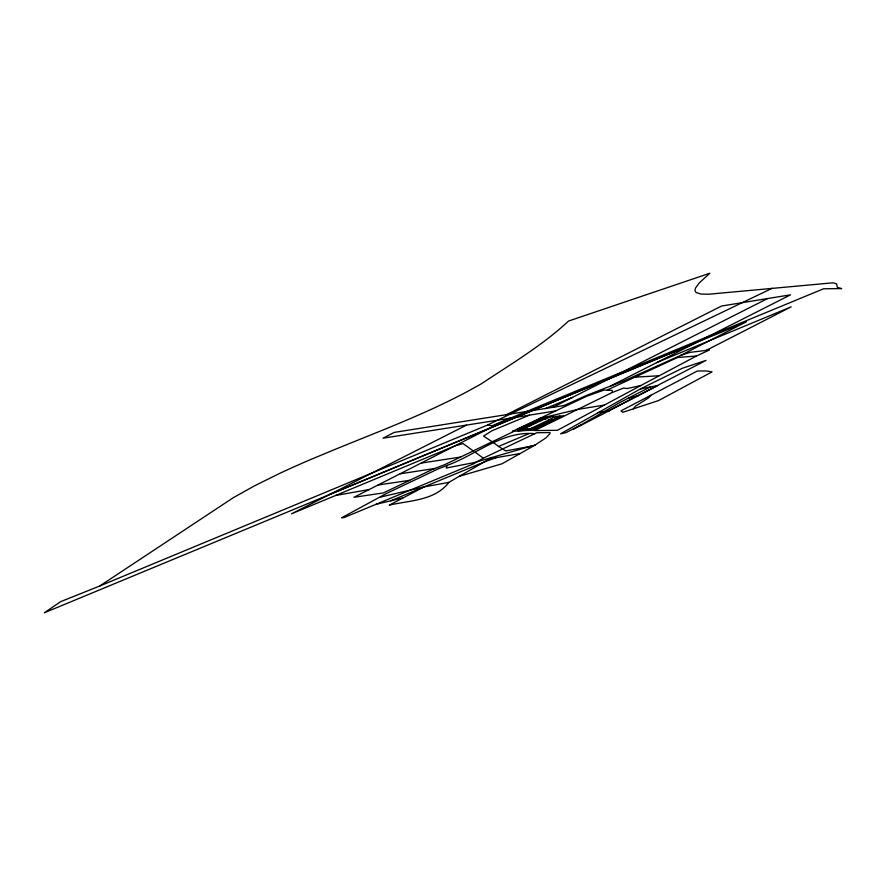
<?xml version="1.0" encoding="UTF-8"?>
<svg xmlns="http://www.w3.org/2000/svg" width="886" height="886" viewBox="0 0 886 886"><rect width="100%" height="100%" fill="white"/><g stroke="black" fill="none" stroke-linecap="round" stroke-linejoin="round"><path stroke-width="1.33" d="M447.308 465.338L446.134 468.052L473.866 462.647L535.111 445.038L546.075 437.773L549.929 433.697L549.996 432.567L536.85 432.733L483.291 458.162L473.6 463.821L344.3 517.468L341.631 517.789L386.916 493.247L437.972 468.982L447.308 465.338C476.369 454.728 502.24 430.707 534.845 433.675M633.302 408.867L658.508 400.594L712.056 371.865L706.131 370.935L697.337 371.035L621.008 410.838L622.747 412.322L633.302 408.867L635.406 406.231L648.674 397.792L650.778 395.311M496.404 457.619L490.933 457.852C480.4 464.463 461.971 474.542 448.892 482.383C434.816 500.756 409.797 500.38 389.297 505.131L424.006 486.923L483.822 462.149L496.404 457.619L520.16 453.532L535.111 445.038M515.408 417.406L383.04 438.193L394.314 432.379L563.839 405.589L587.064 395.189L625.084 380.404L680.559 355.463L746.355 321.828L44.3 612.802L60.647 601.649L99.753 586L233.35 497.666L254.348 485.938L279.721 473.368A141.073 19.88 -21.8 0 1 323.058 454.396C376.328 432.047 431.283 412.654 481.508 383.693C511.233 363.925 542.31 345.474 568.546 321.053L709.907 273.22L699.231 282.955L695.743 287.695A141.926 20.001 -21.8 0 0 696.341 292.59L701.059 294.086L708.866 294.207L832.94 282.811L836.583 283.863L837.348 287.418L841.7 288.603L823.57 288.781L491.874 425.812M520.16 453.532L501.963 463.81L459.225 476.336M580.662 425.081L566.032 432.589L560.506 433.841L640.401 388.932L682.497 368.199L706.042 360.392L607.984 411.049M640.833 385.51L557.383 430.319L534.612 430.552L612.315 392.465L623.666 388.057L627.233 388.544L640.833 385.51L696.44 356.028L709.442 350.003L690.116 352.34L680.559 355.463M706.231 350.391L791.176 306.833L656.46 362.684M332.405 493.092L291.549 513.78L455.039 445.868L463.079 443.609L473.312 450.952L444.75 464.629L433.154 469.093L383.472 492.904L353.99 497.279L508.664 418.48L555.633 410.938M650.224 386.994L620.388 402.222L573.009 429.488L657.777 385.576L640.401 388.932M610.365 386.108L790.545 294.828L721.558 306.024L505.729 415.091M466.346 425.191L329.636 494.499L693.937 343.724M552.72 407.394L767.354 298.66M772.138 288.304L487.998 424.793L493.247 426.299M473.213 450.874L513.171 431.726L512.462 431.327L586.731 396.23L603.975 390.095L612.171 390.338L612.315 392.465M524.578 429.057L526.683 428.06L523.172 428.315M550.394 416.808L545.3 419.233L541.789 419.488M548.977 419.875L531.522 428.159L535.111 427.894M534.147 428.359L552.565 419.61M559.952 416.11L554.857 418.524L558.379 418.27M607.353 389.906L677.568 357.49L696.44 356.028M493.901 442.945L498.574 446.411L529.208 433.531M390.682 500.823L424.006 486.923L448.892 482.383M99.753 586L488.574 424.615M529.385 415.18L492.018 430.729L483.557 436.1L492.239 441.771M545.3 408.612L572.522 397.36M628.34 398.168L638.297 395.71M539.607 418.513L577.705 409.41L604.197 405.09M375.996 504.322L402.842 497.932M424.006 486.923L380.393 497.101M531.268 446.156L505.696 450.952L498.574 446.411M597.784 412.688L609.169 410.894M335.595 495.495L369.373 489.482M421.359 463.068L460.609 457.032M400.239 473.788L434.672 468.506M378.267 484.963L409.72 480.323M535.487 420.872L541.468 420.429M529.673 423.63L535.642 423.187M523.859 426.387L529.828 425.956M536.24 427.362L539.762 427.096M521.068 429.311L537.658 428.093M535.952 429.887L512.462 431.327M635.561 377.137L658.929 375.764M474.996 452.059L483.291 458.162M541.302 418.114L518.033 429.145L524.014 428.713L547.282 417.671L541.302 418.114M546.884 417.073L518.077 430.74L534.668 429.511L563.474 415.844L546.884 417.073M554.448 417.14L548.633 419.909L554.603 419.466L560.428 416.708L554.448 417.14"/></g></svg>
